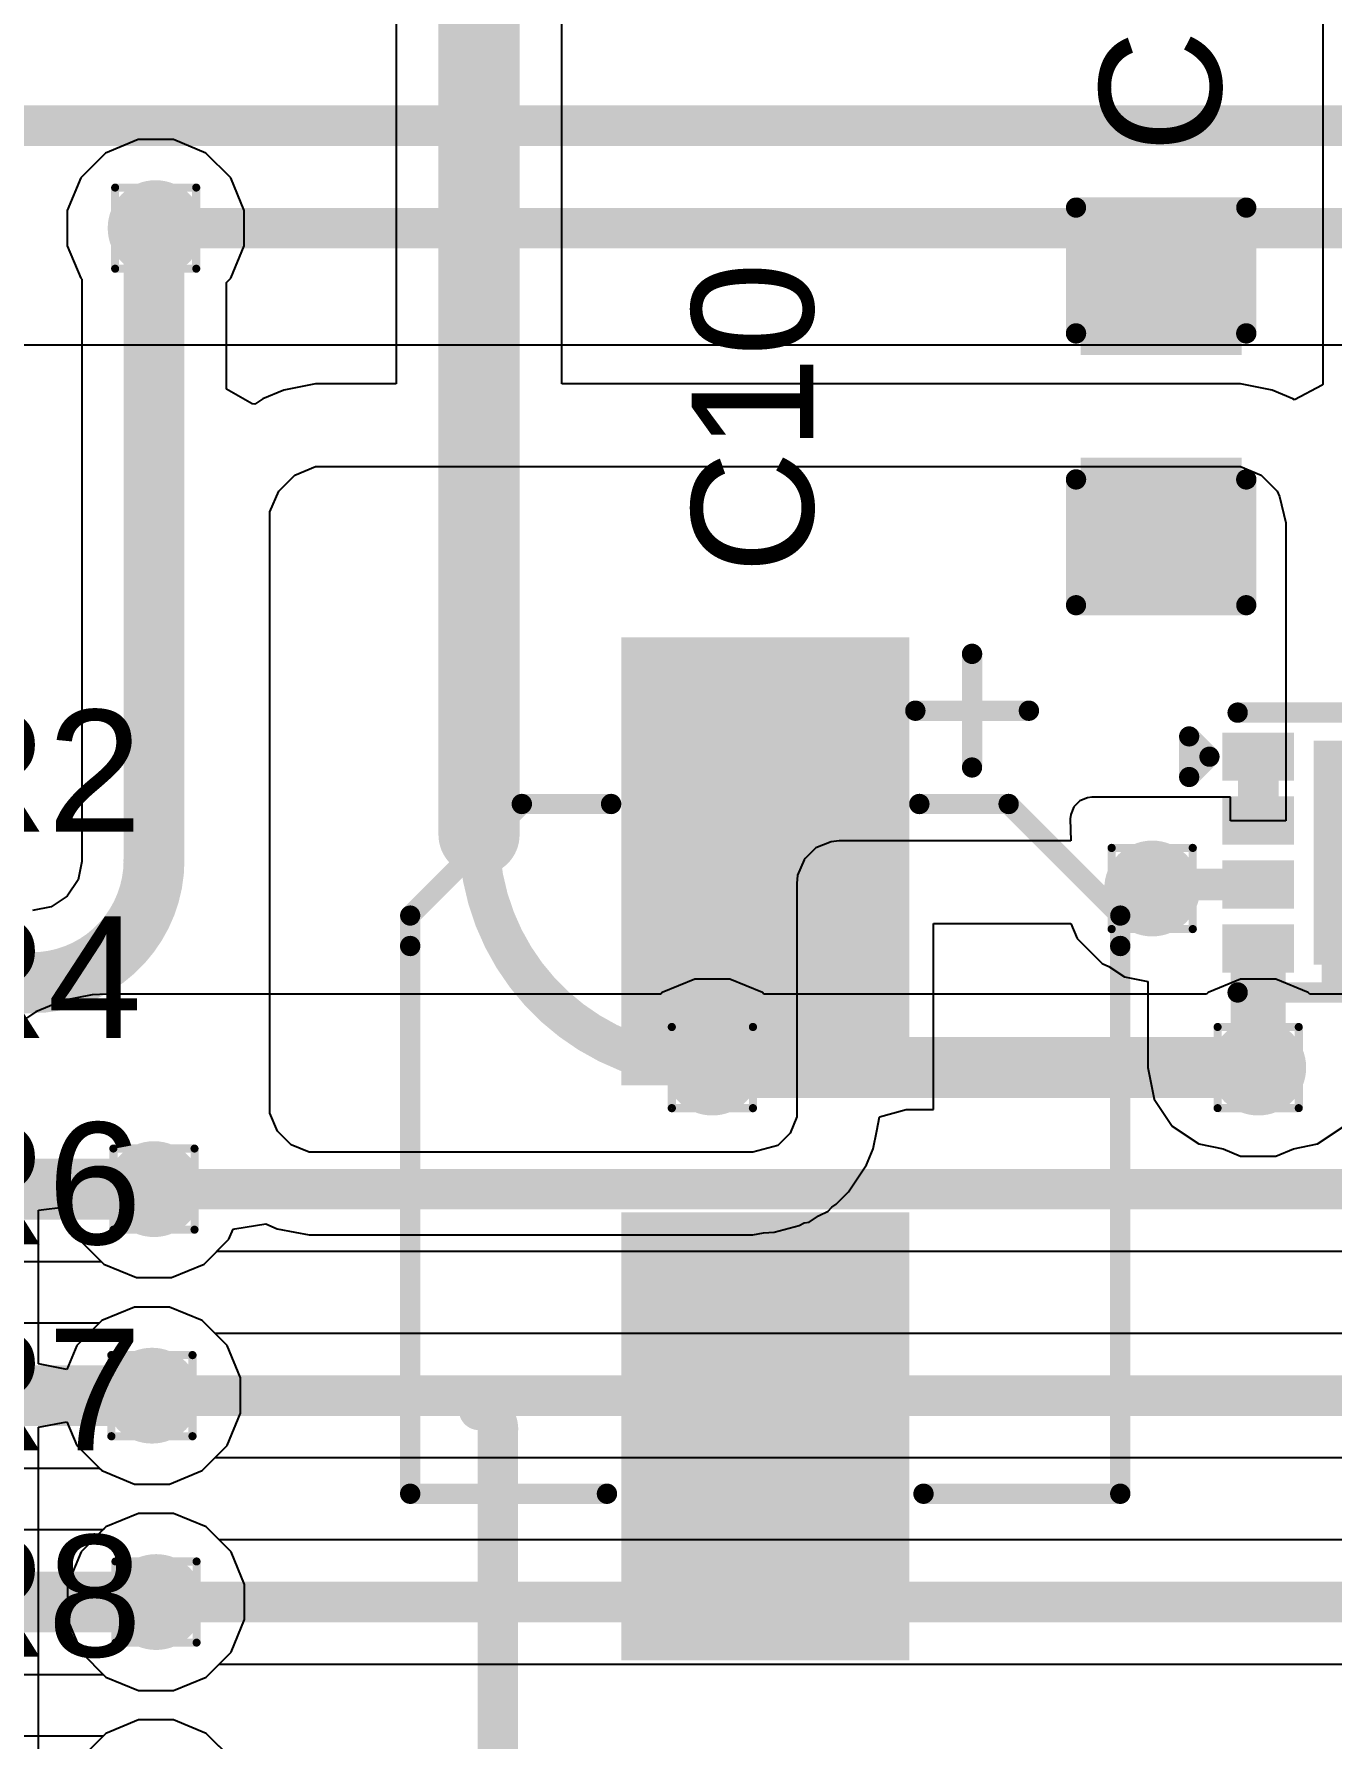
# Model space of a CAD drawing. Header units: inches. Extents: x -40 to 219, y 2 to 133.
# Drawn here: x 9.13 to 17.25, y 55.44 to 66.11 of the extents above; entities that cross this region are included whole.
import ezdxf

# ---------------------------------------------------------------- set-up
doc = ezdxf.new("R2010")
doc.units = ezdxf.units.IN
for name, color, linetype in [('Bottom Layer', 5, 'Continuous'), ('Drill Drawing', 1, 'Continuous'), ('Top Layer', 1, 'Continuous'), ('Top Overlay', 2, 'Continuous'), ('Top Paste', 8, 'Continuous'), ('Top Solder', 216, 'Continuous'), ('Via Holes', 16, 'Continuous')]:
    doc.layers.add(name, color=color, linetype=linetype)
doc.styles.add('Arial', font='', dxfattribs={"height": 0.2})
doc.styles.get('Arial').set_extended_font_data('Arial')

# ---------------------------------------------------------------- blocks, each defined once
blk = doc.blocks.new('DFN_8_1_2_1_6__25')
at = {"layer": 'Top Layer'}
for points in [[(-0.375, 0.7), (-0.375, 0.5), (-0.72, 0.5), (-0.72, 0.7)], [(0.15, 0.65), (0.15, -0.65), (-0.15, -0.65), (-0.15, 0.65)], [(0.72, 0.7), (0.72, 0.5), (0.375, 0.5), (0.375, 0.7)], [(-0.375, 0.3), (-0.375, 0.1), (-0.72, 0.1), (-0.72, 0.3)], [(0.72, 0.3), (0.72, 0.1), (0.375, 0.1), (0.375, 0.3)], [(-0.375, -0.1), (-0.375, -0.3), (-0.72, -0.3), (-0.72, -0.1)], [(0.72, -0.1), (0.72, -0.3), (0.375, -0.3), (0.375, -0.1)], [(-0.375, -0.5), (-0.375, -0.7), (-0.72, -0.7), (-0.72, -0.5)], [(0.72, -0.5), (0.72, -0.7), (0.375, -0.7), (0.375, -0.5)]]:
    blk.add_hatch(color=1, dxfattribs=at).paths.add_polyline_path(points)
at = {"layer": 'Top Paste'}
for points in [[(-0.375, 0.7), (-0.375, 0.5), (-0.72, 0.5), (-0.72, 0.7)], [(0.15, 0.65), (0.15, -0.65), (-0.15, -0.65), (-0.15, 0.65)], [(0.72, 0.7), (0.72, 0.5), (0.375, 0.5), (0.375, 0.7)], [(-0.375, 0.3), (-0.375, 0.1), (-0.72, 0.1), (-0.72, 0.3)], [(0.72, 0.3), (0.72, 0.1), (0.375, 0.1), (0.375, 0.3)], [(-0.375, -0.1), (-0.375, -0.3), (-0.72, -0.3), (-0.72, -0.1)], [(0.72, -0.1), (0.72, -0.3), (0.375, -0.3), (0.375, -0.1)], [(-0.375, -0.5), (-0.375, -0.7), (-0.72, -0.7), (-0.72, -0.5)], [(0.72, -0.5), (0.72, -0.7), (0.375, -0.7), (0.375, -0.5)]]:
    blk.add_hatch(color=8, dxfattribs=at).paths.add_polyline_path(points)
at = {"layer": 'Top Solder'}
for points in [[(-0.324, 0.751), (-0.324, 0.449), (-0.771, 0.449), (-0.771, 0.751)], [(0.771, 0.751), (0.771, 0.449), (0.324, 0.449), (0.324, 0.751)], [(0.201, 0.701), (0.201, -0.701), (-0.201, -0.701), (-0.201, 0.701)], [(-0.324, 0.351), (-0.324, 0.049), (-0.771, 0.049), (-0.771, 0.351)], [(0.771, 0.351), (0.771, 0.049), (0.324, 0.049), (0.324, 0.351)], [(-0.324, -0.049), (-0.324, -0.351), (-0.771, -0.351), (-0.771, -0.049)], [(0.771, -0.049), (0.771, -0.351), (0.324, -0.351), (0.324, -0.049)], [(-0.324, -0.449), (-0.324, -0.751), (-0.771, -0.751), (-0.771, -0.449)], [(0.771, -0.449), (0.771, -0.751), (0.324, -0.751), (0.324, -0.449)]]:
    blk.add_hatch(color=216, dxfattribs=at).paths.add_polyline_path(points)
at = {"layer": 'Top Overlay'}
for points in [[(-0.676, 0.876, 0.127, 0.127, 0), (0.676, 0.876, 0.127, 0.127, 0)], [(-0.979, 0.473, 0.127, 0.127, 0), (-0.979, 0.727, 0.127, 0.127, 0)], [(-0.979, 0.727, 0.127, 0.127, 0), (-0.852, 0.6, 0.127, 0.127, 0)], [(-0.979, 0.473, 0.127, 0.127, 0), (-0.852, 0.6, 0.127, 0.127, 0)], [(-0.676, -0.876, 0.127, 0.127, 0), (0.676, -0.876, 0.127, 0.127, 0)]]:
    blk.add_lwpolyline(points, format="xyseb", dxfattribs=at)
for points in [[(-0.708, 0.876, 0.0635, 0.0635, 1), (-0.644, 0.876, 0.0635, 0.0635, 1)], [(0.644, 0.876, 0.0635, 0.0635, 1), (0.708, 0.876, 0.0635, 0.0635, 1)], [(-1.011, 0.727, 0.0635, 0.0635, 1), (-0.948, 0.727, 0.0635, 0.0635, 1)], [(-1.011, 0.727, 0.0635, 0.0635, 1), (-0.948, 0.727, 0.0635, 0.0635, 1)], [(-0.884, 0.6, 0.0635, 0.0635, 1), (-0.821, 0.6, 0.0635, 0.0635, 1)], [(-0.884, 0.6, 0.0635, 0.0635, 1), (-0.821, 0.6, 0.0635, 0.0635, 1)], [(-1.011, 0.473, 0.0635, 0.0635, 1), (-0.948, 0.473, 0.0635, 0.0635, 1)], [(-1.011, 0.473, 0.0635, 0.0635, 1), (-0.948, 0.473, 0.0635, 0.0635, 1)], [(-0.708, -0.876, 0.0635, 0.0635, 1), (-0.644, -0.876, 0.0635, 0.0635, 1)], [(0.644, -0.876, 0.0635, 0.0635, 1), (0.708, -0.876, 0.0635, 0.0635, 1)]]:
    blk.add_lwpolyline(points, format="xyseb", close=True, dxfattribs=at)
blk = doc.blocks.new('RVT1E100M0405__202')
at = {"layer": 'Top Layer'}
for points in [[(-3.1, 0.8), (-0.5, 0.8), (-0.5, -0.8), (-3.1, -0.8)], [(0.5, 0.8), (3.1, 0.8), (3.1, -0.8), (0.5, -0.8)]]:
    blk.add_hatch(color=1, dxfattribs=at).paths.add_polyline_path(points)
at = {"layer": 'Top Paste'}
for points in [[(-3.1, 0.8), (-0.5, 0.8), (-0.5, -0.8), (-3.1, -0.8)], [(0.5, 0.8), (3.1, 0.8), (3.1, -0.8), (0.5, -0.8)]]:
    blk.add_hatch(color=8, dxfattribs=at).paths.add_polyline_path(points)
at = {"layer": 'Top Solder'}
for points in [[(-3.202, 0.902), (-0.398, 0.902), (-0.398, -0.902), (-3.202, -0.902)], [(0.398, 0.902), (3.202, 0.902), (3.202, -0.902), (0.398, -0.902)]]:
    blk.add_hatch(color=216, dxfattribs=at).paths.add_polyline_path(points)
at = {"layer": 'Top Overlay'}
for points in [[(-2.159, 1.524, 0.127, 0.127, 0), (-1.46, 2.223, 0.127, 0.127, 0)], [(-1.27, 2.223, 0.127, 0.127, 0), (-1.46, 2.223, 0.127, 0.127, 0)], [(2.159, 2.223, 0.127, 0.127, 0), (-1.27, 2.223, 0.127, 0.127, 0)], [(2.159, 0.991, 0.127, 0.127, 0), (2.159, 2.223, 0.127, 0.127, 0)], [(-2.743, 0.94, 0.127, 0.127, 0), (-2.743, 1.651, 0.127, 0.127, 0)], [(-2.159, 0.965, 0.127, 0.127, 0), (-2.159, 1.524, 0.127, 0.127, 0)], [(-2.388, 1.295, 0.127, 0.127, 0), (-3.099, 1.295, 0.127, 0.127, 0)], [(-2.159, -1.524, 0.127, 0.127, 0), (-2.159, -0.965, 0.127, 0.127, 0)], [(2.159, -2.223, 0.127, 0.127, 0), (2.159, -0.991, 0.127, 0.127, 0)], [(-1.46, -2.223, 0.127, 0.127, 0), (-2.159, -1.524, 0.127, 0.127, 0)], [(-1.27, -2.223, 0.127, 0.127, 0), (-1.46, -2.223, 0.127, 0.127, 0)], [(2.159, -2.223, 0.127, 0.127, 0), (-1.27, -2.223, 0.127, 0.127, 0)]]:
    blk.add_lwpolyline(points, format="xyseb", dxfattribs=at)
for points in [[(-1.492, 2.223, 0.0635, 0.0635, 1), (-1.429, 2.223, 0.0635, 0.0635, 1)], [(-1.492, 2.223, 0.0635, 0.0635, 1), (-1.429, 2.223, 0.0635, 0.0635, 1)], [(-1.302, 2.223, 0.0635, 0.0635, 1), (-1.238, 2.223, 0.0635, 0.0635, 1)], [(-1.302, 2.223, 0.0635, 0.0635, 1), (-1.238, 2.223, 0.0635, 0.0635, 1)], [(2.127, 2.223, 0.0635, 0.0635, 1), (2.191, 2.223, 0.0635, 0.0635, 1)], [(2.127, 2.223, 0.0635, 0.0635, 1), (2.191, 2.223, 0.0635, 0.0635, 1)], [(-2.775, 1.651, 0.0635, 0.0635, 1), (-2.711, 1.651, 0.0635, 0.0635, 1)], [(-2.191, 1.524, 0.0635, 0.0635, 1), (-2.127, 1.524, 0.0635, 0.0635, 1)], [(-2.191, 1.524, 0.0635, 0.0635, 1), (-2.127, 1.524, 0.0635, 0.0635, 1)], [(-3.131, 1.295, 0.0635, 0.0635, 1), (-3.067, 1.295, 0.0635, 0.0635, 1)], [(-2.419, 1.295, 0.0635, 0.0635, 1), (-2.356, 1.295, 0.0635, 0.0635, 1)], [(-2.775, 0.94, 0.0635, 0.0635, 1), (-2.711, 0.94, 0.0635, 0.0635, 1)], [(-2.191, 0.965, 0.0635, 0.0635, 1), (-2.127, 0.965, 0.0635, 0.0635, 1)], [(2.127, 0.991, 0.0635, 0.0635, 1), (2.191, 0.991, 0.0635, 0.0635, 1)], [(-2.191, -0.965, 0.0635, 0.0635, 1), (-2.127, -0.965, 0.0635, 0.0635, 1)], [(2.127, -0.991, 0.0635, 0.0635, 1), (2.191, -0.991, 0.0635, 0.0635, 1)], [(-2.191, -1.524, 0.0635, 0.0635, 1), (-2.127, -1.524, 0.0635, 0.0635, 1)], [(-2.191, -1.524, 0.0635, 0.0635, 1), (-2.127, -1.524, 0.0635, 0.0635, 1)], [(-1.492, -2.223, 0.0635, 0.0635, 1), (-1.429, -2.223, 0.0635, 0.0635, 1)], [(-1.492, -2.223, 0.0635, 0.0635, 1), (-1.429, -2.223, 0.0635, 0.0635, 1)], [(-1.302, -2.223, 0.0635, 0.0635, 1), (-1.238, -2.223, 0.0635, 0.0635, 1)], [(-1.302, -2.223, 0.0635, 0.0635, 1), (-1.238, -2.223, 0.0635, 0.0635, 1)], [(2.127, -2.223, 0.0635, 0.0635, 1), (2.191, -2.223, 0.0635, 0.0635, 1)], [(2.127, -2.223, 0.0635, 0.0635, 1), (2.191, -2.223, 0.0635, 0.0635, 1)]]:
    blk.add_lwpolyline(points, format="xyseb", close=True, dxfattribs=at)
blk = doc.blocks.new('C___0603_203')
at = {"layer": 'Top Layer'}
for points in [[(-0.381, 0.445), (-0.381, -0.445), (-1.143, -0.445), (-1.143, 0.445)], [(1.143, 0.445), (1.143, -0.445), (0.381, -0.445), (0.381, 0.445)]]:
    blk.add_hatch(color=1, dxfattribs=at).paths.add_polyline_path(points)
at = {"layer": 'Top Paste'}
for points in [[(-0.381, 0.445), (-0.381, -0.445), (-1.143, -0.445), (-1.143, 0.445)], [(1.143, 0.445), (1.143, -0.445), (0.381, -0.445), (0.381, 0.445)]]:
    blk.add_hatch(color=8, dxfattribs=at).paths.add_polyline_path(points)
at = {"layer": 'Top Solder'}
for points in [[(-0.321, 0.504), (-0.321, -0.504), (-1.203, -0.504), (-1.203, 0.504)], [(1.203, 0.504), (1.203, -0.504), (0.321, -0.504), (0.321, 0.504)]]:
    blk.add_hatch(color=216, dxfattribs=at).paths.add_polyline_path(points)
at = {"layer": 'Top Overlay'}
for points in [[(-1.245, -0.533, 0.127, 0.127, 0), (-1.245, 0.533, 0.127, 0.127, 0)], [(-0.457, 0.533, 0.127, 0.127, 0), (-1.245, 0.533, 0.127, 0.127, 0)], [(1.245, 0.533, 0.127, 0.127, 0), (0.457, 0.533, 0.127, 0.127, 0)], [(1.245, -0.533, 0.127, 0.127, 0), (1.245, 0.533, 0.127, 0.127, 0)], [(-0.457, -0.533, 0.127, 0.127, 0), (-1.245, -0.533, 0.127, 0.127, 0)], [(1.245, -0.533, 0.127, 0.127, 0), (0.457, -0.533, 0.127, 0.127, 0)]]:
    blk.add_lwpolyline(points, format="xyseb", dxfattribs=at)
for points in [[(-1.276, 0.533, 0.0635, 0.0635, 1), (-1.213, 0.533, 0.0635, 0.0635, 1)], [(-1.276, 0.533, 0.0635, 0.0635, 1), (-1.213, 0.533, 0.0635, 0.0635, 1)], [(-0.489, 0.533, 0.0635, 0.0635, 1), (-0.425, 0.533, 0.0635, 0.0635, 1)], [(0.425, 0.533, 0.0635, 0.0635, 1), (0.489, 0.533, 0.0635, 0.0635, 1)], [(1.213, 0.533, 0.0635, 0.0635, 1), (1.276, 0.533, 0.0635, 0.0635, 1)], [(1.213, 0.533, 0.0635, 0.0635, 1), (1.276, 0.533, 0.0635, 0.0635, 1)], [(-1.276, -0.533, 0.0635, 0.0635, 1), (-1.213, -0.533, 0.0635, 0.0635, 1)], [(-1.276, -0.533, 0.0635, 0.0635, 1), (-1.213, -0.533, 0.0635, 0.0635, 1)], [(-0.489, -0.533, 0.0635, 0.0635, 1), (-0.425, -0.533, 0.0635, 0.0635, 1)], [(0.425, -0.533, 0.0635, 0.0635, 1), (0.489, -0.533, 0.0635, 0.0635, 1)], [(1.213, -0.533, 0.0635, 0.0635, 1), (1.276, -0.533, 0.0635, 0.0635, 1)], [(1.213, -0.533, 0.0635, 0.0635, 1), (1.276, -0.533, 0.0635, 0.0635, 1)]]:
    blk.add_lwpolyline(points, format="xyseb", close=True, dxfattribs=at)

msp = doc.modelspace()

# ---------------------------------------------------------------- hatches: boundary and pattern name
at = {"layer": 'Bottom Layer'}
h = msp.add_hatch(color=5, dxfattribs=at)
edge = h.paths.add_edge_path()
edge.add_arc((9.887, 64.898), 0.3, 0, 360)
h = msp.add_hatch(color=5, dxfattribs=at)
edge = h.paths.add_edge_path()
edge.add_arc((16.127, 60.764), 0.3, 0, 360)
h = msp.add_hatch(color=5, dxfattribs=at)
edge = h.paths.add_edge_path()
edge.add_arc((13.373, 59.643), 0.3, 0, 360)
h = msp.add_hatch(color=5, dxfattribs=at)
edge = h.paths.add_edge_path()
edge.add_arc((16.791, 59.643), 0.3, 0, 360)
h = msp.add_hatch(color=5, dxfattribs=at)
edge = h.paths.add_edge_path()
edge.add_arc((9.877, 58.882), 0.3, 0, 360)
h = msp.add_hatch(color=5, dxfattribs=at)
edge = h.paths.add_edge_path()
edge.add_arc((9.864, 57.589), 0.3, 0, 360)
h = msp.add_hatch(color=5, dxfattribs=at)
edge = h.paths.add_edge_path()
edge.add_arc((9.89, 56.297), 0.3, 0, 360)
at = {"layer": 'Top Layer'}
h = msp.add_hatch(color=1, dxfattribs=at)
edge = h.paths.add_edge_path()
edge.add_arc((9.887, 64.898), 0.3, 0, 360)
h = msp.add_hatch(color=1, dxfattribs=at)
edge = h.paths.add_edge_path()
edge.add_arc((16.127, 60.764), 0.3, 0, 360)
for points in [[(16.152, 60.689), (16.963, 60.689), (16.963, 60.889), (16.152, 60.889)], [(16.618, 59.643), (16.963, 59.643), (16.963, 60.489), (16.618, 60.489)], [(17.188, 60.07), (18.058, 60.07), (18.058, 60.406), (17.188, 60.406)]]:
    msp.add_hatch(color=1, dxfattribs=at).paths.add_polyline_path(points)
h = msp.add_hatch(color=1, dxfattribs=at)
edge = h.paths.add_edge_path()
edge.add_arc((13.373, 59.643), 0.3, 0, 360)
h = msp.add_hatch(color=1, dxfattribs=at)
edge = h.paths.add_edge_path()
edge.add_arc((16.791, 59.643), 0.3, 0, 360)
h = msp.add_hatch(color=1, dxfattribs=at)
edge = h.paths.add_edge_path()
edge.add_arc((9.877, 58.882), 0.3, 0, 360)
h = msp.add_hatch(color=1, dxfattribs=at)
edge = h.paths.add_edge_path()
edge.add_arc((9.864, 57.589), 0.3, 0, 360)
h = msp.add_hatch(color=1, dxfattribs=at)
edge = h.paths.add_edge_path()
edge.add_arc((9.89, 56.297), 0.3, 0, 360)
at = {"layer": 'Via Holes'}
h = msp.add_hatch(color=7, dxfattribs=at)
edge = h.paths.add_edge_path()
edge.add_arc((9.887, 64.898), 0.15, 0, 360)
h = msp.add_hatch(color=7, dxfattribs=at)
edge = h.paths.add_edge_path()
edge.add_arc((16.127, 60.764), 0.15, 0, 360)
h = msp.add_hatch(color=7, dxfattribs=at)
edge = h.paths.add_edge_path()
edge.add_arc((13.373, 59.643), 0.15, 0, 360)
h = msp.add_hatch(color=7, dxfattribs=at)
edge = h.paths.add_edge_path()
edge.add_arc((16.791, 59.643), 0.15, 0, 360)
h = msp.add_hatch(color=7, dxfattribs=at)
edge = h.paths.add_edge_path()
edge.add_arc((9.877, 58.882), 0.15, 0, 360)
h = msp.add_hatch(color=7, dxfattribs=at)
edge = h.paths.add_edge_path()
edge.add_arc((9.864, 57.589), 0.15, 0, 360)
h = msp.add_hatch(color=7, dxfattribs=at)
edge = h.paths.add_edge_path()
edge.add_arc((9.89, 56.297), 0.15, 0, 360)

# ---------------------------------------------------------------- linework, layer by layer
at = {"layer": 'Bottom Layer'}
for p, q in [((7.246, 64.167), (14.649, 64.167)), ((14.649, 64.167), (22.999, 64.167)), ((13.263, 60.197), (13.059, 60.113)), ((13.483, 60.197), (13.263, 60.197)), ((13.687, 60.113), (13.483, 60.197)), ((16.68, 60.197), (16.477, 60.113)), ((16.901, 60.197), (16.68, 60.197)), ((17.104, 60.113), (16.901, 60.197)), ((9.49, 60.099), (9.308, 60.063)), ((9.583, 60.103), (9.49, 60.099)), ((13.05, 60.103), (9.583, 60.103)), ((13.059, 60.113), (13.05, 60.103)), ((13.696, 60.103), (13.687, 60.113)), ((16.467, 60.103), (13.696, 60.103)), ((16.477, 60.113), (16.467, 60.103)), ((17.114, 60.103), (17.104, 60.113)), ((17.412, 60.103), (17.114, 60.103)), ((9.136, 59.992), (8.982, 59.888)), ((9.308, 60.063), (9.136, 59.992)), ((9.154, 58.75), (9.323, 58.772)), ((9.154, 57.788), (9.154, 58.75)), ((9.323, 58.772), (9.407, 58.568)), ((9.407, 58.568), (9.563, 58.412)), ((10.191, 58.412), (10.272, 58.493)), ((10.272, 58.493), (51.147, 58.493)), ((9.563, 58.412), (9.767, 58.328)), ((9.987, 58.328), (10.191, 58.412)), ((9.767, 58.328), (9.987, 58.328)), ((9.55, 58.059), (9.394, 57.903)), ((9.754, 58.143), (9.55, 58.059)), ((9.974, 58.143), (9.754, 58.143)), ((10.178, 58.059), (9.974, 58.143)), ((10.259, 57.978), (10.178, 58.059)), ((50.965, 57.978), (10.259, 57.978)), ((9.394, 57.903), (9.332, 57.752)), ((9.332, 57.752), (9.154, 57.788)), ((9.154, 57.391), (9.332, 57.426)), ((9.332, 57.426), (9.394, 57.276)), ((9.154, 53.885), (9.154, 57.391)), ((9.394, 57.276), (9.55, 57.12)), ((9.55, 57.12), (9.754, 57.035)), ((9.974, 57.035), (10.178, 57.12)), ((10.178, 57.12), (10.259, 57.201)), ((10.259, 57.201), (50.965, 57.201)), ((9.754, 57.035), (9.974, 57.035)), ((9.779, 56.851), (9.576, 56.767)), ((10, 56.851), (9.779, 56.851)), ((10.203, 56.767), (10, 56.851)), ((9.576, 56.767), (9.42, 56.611)), ((10.285, 56.686), (10.203, 56.767)), ((41.054, 56.686), (10.285, 56.686)), ((9.42, 56.611), (9.336, 56.407)), ((9.336, 56.407), (9.336, 56.187)), ((9.336, 56.187), (9.42, 55.983)), ((9.42, 55.983), (9.576, 55.827)), ((9.576, 55.827), (9.779, 55.743)), ((10, 55.743), (10.203, 55.827)), ((10.203, 55.827), (10.285, 55.909)), ((10.285, 55.909), (41.054, 55.909)), ((9.779, 55.743), (10, 55.743)), ((9.779, 55.559), (9.576, 55.474)), ((10, 55.559), (9.779, 55.559)), ((10.203, 55.474), (10, 55.559)), ((9.576, 55.474), (9.42, 55.319)), ((10.285, 55.393), (10.203, 55.474))]:
    msp.add_line(p, q, dxfattribs=at)
for points in [[(7.426, 65.539, 0.254, 0.254, 0), (21.251, 65.539, 0.254, 0.254, 0)], [(9.887, 64.898, 0.254, 0.254, 0), (22.253, 64.898, 0.254, 0.254, 0)], [(13.373, 59.643, 0.381, 0.381, 0), (16.791, 59.643, 0.381, 0.381, 0)], [(9.877, 58.882, 0.254, 0.254, 0), (51.147, 58.882, 0.254, 0.254, 0)], [(9.877, 57.589, 0.254, 0.254, 0), (50.965, 57.589, 0.254, 0.254, 0)], [(9.877, 56.297, 0.254, 0.254, 0), (9.89, 56.297, 0.254, 0.254, 0)], [(9.89, 56.297, 0.254, 0.254, 0), (41.054, 56.297, 0.254, 0.254, 0)]]:
    msp.add_lwpolyline(points, format="xyseb", dxfattribs=at)
for points in [[(9.824, 64.898, 0.127, 0.127, 1), (9.951, 64.898, 0.127, 0.127, 1)], [(13.278, 59.643, 0.191, 0.191, 1), (13.468, 59.643, 0.191, 0.191, 1)], [(16.695, 59.643, 0.191, 0.191, 1), (16.886, 59.643, 0.191, 0.191, 1)], [(9.813, 58.882, 0.127, 0.127, 1), (9.94, 58.882, 0.127, 0.127, 1)], [(9.813, 57.589, 0.127, 0.127, 1), (9.94, 57.589, 0.127, 0.127, 1)], [(9.813, 56.297, 0.127, 0.127, 1), (9.94, 56.297, 0.127, 0.127, 1)], [(9.826, 56.297, 0.127, 0.127, 1), (9.953, 56.297, 0.127, 0.127, 1)], [(9.826, 56.297, 0.127, 0.127, 1), (9.953, 56.297, 0.127, 0.127, 1)]]:
    msp.add_lwpolyline(points, format="xyseb", close=True, dxfattribs=at)
at = {"layer": 'Drill Drawing'}
for points in [[(9.633, 65.152, 0.0508, 0.0508, 0), (10.141, 65.152, 0.0508, 0.0508, 0)], [(9.633, 64.644, 0.0508, 0.0508, 0), (9.633, 65.152, 0.0508, 0.0508, 0)], [(10.141, 64.644, 0.0508, 0.0508, 0), (10.141, 65.152, 0.0508, 0.0508, 0)], [(9.633, 64.644, 0.0508, 0.0508, 0), (10.141, 64.644, 0.0508, 0.0508, 0)], [(15.873, 61.018, 0.0508, 0.0508, 0), (16.381, 61.018, 0.0508, 0.0508, 0)], [(15.873, 60.51, 0.0508, 0.0508, 0), (15.873, 61.018, 0.0508, 0.0508, 0)], [(16.381, 60.51, 0.0508, 0.0508, 0), (16.381, 61.018, 0.0508, 0.0508, 0)], [(15.873, 60.51, 0.0508, 0.0508, 0), (16.381, 60.51, 0.0508, 0.0508, 0)], [(13.119, 59.897, 0.0508, 0.0508, 0), (13.627, 59.897, 0.0508, 0.0508, 0)], [(13.119, 59.389, 0.0508, 0.0508, 0), (13.119, 59.897, 0.0508, 0.0508, 0)], [(13.627, 59.389, 0.0508, 0.0508, 0), (13.627, 59.897, 0.0508, 0.0508, 0)], [(16.537, 59.897, 0.0508, 0.0508, 0), (17.045, 59.897, 0.0508, 0.0508, 0)], [(16.537, 59.389, 0.0508, 0.0508, 0), (16.537, 59.897, 0.0508, 0.0508, 0)], [(17.045, 59.389, 0.0508, 0.0508, 0), (17.045, 59.897, 0.0508, 0.0508, 0)], [(13.119, 59.389, 0.0508, 0.0508, 0), (13.627, 59.389, 0.0508, 0.0508, 0)], [(16.537, 59.389, 0.0508, 0.0508, 0), (17.045, 59.389, 0.0508, 0.0508, 0)], [(9.623, 59.136, 0.0508, 0.0508, 0), (10.131, 59.136, 0.0508, 0.0508, 0)], [(9.623, 58.628, 0.0508, 0.0508, 0), (9.623, 59.136, 0.0508, 0.0508, 0)], [(10.131, 58.628, 0.0508, 0.0508, 0), (10.131, 59.136, 0.0508, 0.0508, 0)], [(9.623, 58.628, 0.0508, 0.0508, 0), (10.131, 58.628, 0.0508, 0.0508, 0)], [(9.61, 57.843, 0.0508, 0.0508, 0), (10.118, 57.843, 0.0508, 0.0508, 0)], [(9.61, 57.335, 0.0508, 0.0508, 0), (9.61, 57.843, 0.0508, 0.0508, 0)], [(10.118, 57.335, 0.0508, 0.0508, 0), (10.118, 57.843, 0.0508, 0.0508, 0)], [(9.61, 57.335, 0.0508, 0.0508, 0), (10.118, 57.335, 0.0508, 0.0508, 0)], [(9.636, 56.551, 0.0508, 0.0508, 0), (10.144, 56.551, 0.0508, 0.0508, 0)], [(9.636, 56.043, 0.0508, 0.0508, 0), (9.636, 56.551, 0.0508, 0.0508, 0)], [(10.144, 56.043, 0.0508, 0.0508, 0), (10.144, 56.551, 0.0508, 0.0508, 0)], [(9.636, 56.043, 0.0508, 0.0508, 0), (10.144, 56.043, 0.0508, 0.0508, 0)]]:
    msp.add_lwpolyline(points, format="xyseb", dxfattribs=at)
for points in [[(9.621, 65.152, 0.0254, 0.0254, 1), (9.646, 65.152, 0.0254, 0.0254, 1)], [(9.621, 65.152, 0.0254, 0.0254, 1), (9.646, 65.152, 0.0254, 0.0254, 1)], [(10.129, 65.152, 0.0254, 0.0254, 1), (10.154, 65.152, 0.0254, 0.0254, 1)], [(10.129, 65.152, 0.0254, 0.0254, 1), (10.154, 65.152, 0.0254, 0.0254, 1)], [(9.621, 64.644, 0.0254, 0.0254, 1), (9.646, 64.644, 0.0254, 0.0254, 1)], [(9.621, 64.644, 0.0254, 0.0254, 1), (9.646, 64.644, 0.0254, 0.0254, 1)], [(10.129, 64.644, 0.0254, 0.0254, 1), (10.154, 64.644, 0.0254, 0.0254, 1)], [(10.129, 64.644, 0.0254, 0.0254, 1), (10.154, 64.644, 0.0254, 0.0254, 1)], [(15.86, 61.018, 0.0254, 0.0254, 1), (15.886, 61.018, 0.0254, 0.0254, 1)], [(15.86, 61.018, 0.0254, 0.0254, 1), (15.886, 61.018, 0.0254, 0.0254, 1)], [(16.368, 61.018, 0.0254, 0.0254, 1), (16.394, 61.018, 0.0254, 0.0254, 1)], [(16.368, 61.018, 0.0254, 0.0254, 1), (16.394, 61.018, 0.0254, 0.0254, 1)], [(15.86, 60.51, 0.0254, 0.0254, 1), (15.886, 60.51, 0.0254, 0.0254, 1)], [(15.86, 60.51, 0.0254, 0.0254, 1), (15.886, 60.51, 0.0254, 0.0254, 1)], [(16.368, 60.51, 0.0254, 0.0254, 1), (16.394, 60.51, 0.0254, 0.0254, 1)], [(16.368, 60.51, 0.0254, 0.0254, 1), (16.394, 60.51, 0.0254, 0.0254, 1)], [(13.106, 59.897, 0.0254, 0.0254, 1), (13.132, 59.897, 0.0254, 0.0254, 1)], [(13.106, 59.897, 0.0254, 0.0254, 1), (13.132, 59.897, 0.0254, 0.0254, 1)], [(13.614, 59.897, 0.0254, 0.0254, 1), (13.64, 59.897, 0.0254, 0.0254, 1)], [(13.614, 59.897, 0.0254, 0.0254, 1), (13.64, 59.897, 0.0254, 0.0254, 1)], [(16.524, 59.897, 0.0254, 0.0254, 1), (16.549, 59.897, 0.0254, 0.0254, 1)], [(16.524, 59.897, 0.0254, 0.0254, 1), (16.549, 59.897, 0.0254, 0.0254, 1)], [(17.032, 59.897, 0.0254, 0.0254, 1), (17.057, 59.897, 0.0254, 0.0254, 1)], [(17.032, 59.897, 0.0254, 0.0254, 1), (17.057, 59.897, 0.0254, 0.0254, 1)], [(13.106, 59.389, 0.0254, 0.0254, 1), (13.132, 59.389, 0.0254, 0.0254, 1)], [(13.106, 59.389, 0.0254, 0.0254, 1), (13.132, 59.389, 0.0254, 0.0254, 1)], [(13.614, 59.389, 0.0254, 0.0254, 1), (13.64, 59.389, 0.0254, 0.0254, 1)], [(13.614, 59.389, 0.0254, 0.0254, 1), (13.64, 59.389, 0.0254, 0.0254, 1)], [(16.524, 59.389, 0.0254, 0.0254, 1), (16.549, 59.389, 0.0254, 0.0254, 1)], [(16.524, 59.389, 0.0254, 0.0254, 1), (16.549, 59.389, 0.0254, 0.0254, 1)], [(17.032, 59.389, 0.0254, 0.0254, 1), (17.057, 59.389, 0.0254, 0.0254, 1)], [(17.032, 59.389, 0.0254, 0.0254, 1), (17.057, 59.389, 0.0254, 0.0254, 1)], [(9.61, 59.136, 0.0254, 0.0254, 1), (9.635, 59.136, 0.0254, 0.0254, 1)], [(9.61, 59.136, 0.0254, 0.0254, 1), (9.635, 59.136, 0.0254, 0.0254, 1)], [(10.118, 59.136, 0.0254, 0.0254, 1), (10.143, 59.136, 0.0254, 0.0254, 1)], [(10.118, 59.136, 0.0254, 0.0254, 1), (10.143, 59.136, 0.0254, 0.0254, 1)], [(9.61, 58.628, 0.0254, 0.0254, 1), (9.635, 58.628, 0.0254, 0.0254, 1)], [(9.61, 58.628, 0.0254, 0.0254, 1), (9.635, 58.628, 0.0254, 0.0254, 1)], [(10.118, 58.628, 0.0254, 0.0254, 1), (10.143, 58.628, 0.0254, 0.0254, 1)], [(10.118, 58.628, 0.0254, 0.0254, 1), (10.143, 58.628, 0.0254, 0.0254, 1)], [(9.597, 57.843, 0.0254, 0.0254, 1), (9.623, 57.843, 0.0254, 0.0254, 1)], [(9.597, 57.843, 0.0254, 0.0254, 1), (9.623, 57.843, 0.0254, 0.0254, 1)], [(10.105, 57.843, 0.0254, 0.0254, 1), (10.131, 57.843, 0.0254, 0.0254, 1)], [(10.105, 57.843, 0.0254, 0.0254, 1), (10.131, 57.843, 0.0254, 0.0254, 1)], [(9.597, 57.335, 0.0254, 0.0254, 1), (9.623, 57.335, 0.0254, 0.0254, 1)], [(9.597, 57.335, 0.0254, 0.0254, 1), (9.623, 57.335, 0.0254, 0.0254, 1)], [(10.105, 57.335, 0.0254, 0.0254, 1), (10.131, 57.335, 0.0254, 0.0254, 1)], [(10.105, 57.335, 0.0254, 0.0254, 1), (10.131, 57.335, 0.0254, 0.0254, 1)], [(9.623, 56.551, 0.0254, 0.0254, 1), (9.648, 56.551, 0.0254, 0.0254, 1)], [(9.623, 56.551, 0.0254, 0.0254, 1), (9.648, 56.551, 0.0254, 0.0254, 1)], [(10.131, 56.551, 0.0254, 0.0254, 1), (10.156, 56.551, 0.0254, 0.0254, 1)], [(10.131, 56.551, 0.0254, 0.0254, 1), (10.156, 56.551, 0.0254, 0.0254, 1)], [(9.623, 56.043, 0.0254, 0.0254, 1), (9.648, 56.043, 0.0254, 0.0254, 1)], [(9.623, 56.043, 0.0254, 0.0254, 1), (9.648, 56.043, 0.0254, 0.0254, 1)], [(10.131, 56.043, 0.0254, 0.0254, 1), (10.156, 56.043, 0.0254, 0.0254, 1)], [(10.131, 56.043, 0.0254, 0.0254, 1), (10.156, 56.043, 0.0254, 0.0254, 1)]]:
    msp.add_lwpolyline(points, format="xyseb", close=True, dxfattribs=at)
at = {"layer": 'Top Layer'}
for p, q in [((11.394, 71.19), (11.394, 63.923)), ((12.43, 63.923), (12.43, 71.19)), ((17.195, 66.883), (17.195, 63.919)), ((9.777, 65.452), (9.574, 65.368)), ((9.998, 65.452), (9.777, 65.452)), ((10.201, 65.368), (9.998, 65.452)), ((9.574, 65.368), (9.418, 65.212)), ((10.357, 65.212), (10.201, 65.368)), ((9.418, 65.212), (9.333, 65.008)), ((10.441, 65.008), (10.357, 65.212)), ((9.333, 65.008), (9.333, 64.788)), ((10.441, 64.788), (10.441, 65.008)), ((9.333, 64.788), (9.418, 64.584)), ((10.357, 64.584), (10.441, 64.788)), ((9.418, 64.584), (9.424, 64.579)), ((9.424, 64.579), (9.424, 60.939)), ((10.33, 64.557), (10.357, 64.584)), ((10.33, 63.89), (10.33, 64.557)), ((10.492, 63.798), (10.33, 63.89)), ((10.559, 63.83), (10.508, 63.795)), ((10.69, 63.884), (10.559, 63.83)), ((10.888, 63.923), (10.69, 63.884)), ((10.69, 63.884), (10.69, 63.884)), ((10.69, 63.884), (10.69, 63.884)), ((10.959, 63.923), (10.888, 63.923)), ((11.394, 63.923), (10.959, 63.923)), ((16.61, 63.923), (12.43, 63.923)), ((16.68, 63.923), (16.61, 63.923)), ((16.879, 63.884), (16.68, 63.923)), ((17.008, 63.83), (16.879, 63.884)), ((16.879, 63.884), (16.879, 63.884)), ((16.879, 63.884), (16.879, 63.884)), ((17.017, 63.824), (17.008, 63.83)), ((17.008, 63.83), (17.008, 63.83)), ((17.008, 63.83), (17.008, 63.83)), ((17.192, 63.915), (17.017, 63.824)), ((17.195, 63.919), (17.192, 63.915)), ((10.508, 63.795), (10.492, 63.798)), ((10.758, 63.351), (10.888, 63.405)), ((10.888, 63.405), (10.959, 63.405)), ((10.959, 63.405), (16.61, 63.405)), ((16.61, 63.405), (16.68, 63.405)), ((16.68, 63.405), (16.81, 63.352)), ((10.658, 63.251), (10.758, 63.351)), ((16.81, 63.352), (16.909, 63.252)), ((10.603, 63.121), (10.658, 63.251)), ((16.909, 63.252), (16.924, 63.218)), ((16.924, 63.218), (16.963, 63.053)), ((10.603, 63.05), (10.603, 63.121)), ((10.603, 59.418), (10.603, 63.05)), ((16.963, 63.053), (16.963, 62.888)), ((16.963, 62.888), (16.963, 61.187)), ((15.637, 61.275), (15.617, 61.227)), ((15.674, 61.312), (15.637, 61.275)), ((15.722, 61.332), (15.674, 61.312)), ((15.748, 61.335), (15.722, 61.332)), ((16.618, 61.335), (15.748, 61.335)), ((16.618, 61.187), (16.618, 61.335)), ((15.617, 61.227), (15.614, 61.2)), ((15.614, 61.2), (15.614, 61.2)), ((15.614, 61.2), (15.617, 61.063)), ((16.963, 61.187), (16.618, 61.187)), ((14.116, 61.057), (14.02, 61.018)), ((14.168, 61.063), (14.116, 61.057)), ((15.617, 61.063), (14.168, 61.063)), ((13.947, 60.944), (13.907, 60.848)), ((13.954, 60.952), (13.947, 60.944)), ((14.02, 61.018), (13.954, 60.952)), ((9.425, 60.934), (9.402, 60.819)), ((9.424, 60.939), (9.425, 60.934)), ((13.907, 60.848), (13.902, 60.796)), ((9.402, 60.819), (9.334, 60.717)), ((13.902, 60.796), (13.902, 59.388)), ((9.232, 60.649), (9.117, 60.626)), ((9.334, 60.717), (9.232, 60.649)), ((14.758, 59.38), (14.758, 60.545)), ((14.758, 60.545), (15.617, 60.545)), ((15.617, 60.545), (15.618, 60.545)), ((15.618, 60.545), (15.657, 60.45)), ((15.657, 60.45), (15.813, 60.294)), ((15.813, 60.294), (15.855, 60.276)), ((15.855, 60.276), (15.954, 60.21)), ((15.954, 60.21), (16.1, 60.181)), ((16.1, 60.181), (16.1, 59.643)), ((16.1, 59.643), (16.139, 59.445)), ((10.603, 59.357), (10.603, 59.418)), ((10.65, 59.245), (10.603, 59.357)), ((13.902, 59.388), (13.902, 59.334)), ((14.42, 59.334), (14.586, 59.38)), ((14.586, 59.38), (14.758, 59.38)), ((16.139, 59.445), (16.252, 59.277)), ((10.736, 59.159), (10.65, 59.245)), ((13.86, 59.232), (13.782, 59.155)), ((13.902, 59.334), (13.86, 59.232)), ((14.38, 59.135), (14.402, 59.247)), ((14.402, 59.247), (14.42, 59.334)), ((16.252, 59.277), (16.42, 59.165)), ((17.161, 59.165), (17.329, 59.277)), ((10.848, 59.113), (10.736, 59.159)), ((13.782, 59.155), (13.626, 59.113)), ((14.338, 59.034), (14.38, 59.135)), ((14.38, 59.135), (14.38, 59.135)), ((14.38, 59.135), (14.38, 59.135)), ((16.42, 59.165), (16.571, 59.135)), ((16.571, 59.135), (16.68, 59.089)), ((16.901, 59.089), (17.011, 59.135)), ((17.011, 59.135), (17.161, 59.165)), ((10.908, 59.113), (10.848, 59.113)), ((13.626, 59.113), (10.908, 59.113)), ((14.226, 58.866), (14.338, 59.034)), ((16.68, 59.089), (16.901, 59.089)), ((14.148, 58.788), (14.226, 58.866)), ((13.98, 58.676), (14.037, 58.714)), ((14.037, 58.714), (14.098, 58.744)), ((14.098, 58.744), (14.12, 58.77)), ((14.12, 58.77), (14.148, 58.788)), ((10.346, 58.568), (10.372, 58.631)), ((10.372, 58.631), (10.383, 58.634)), ((10.383, 58.634), (10.578, 58.664)), ((10.578, 58.664), (10.649, 58.634)), ((10.649, 58.634), (10.649, 58.634)), ((10.649, 58.634), (10.649, 58.634)), ((10.649, 58.634), (10.758, 58.613)), ((10.758, 58.613), (10.848, 58.595)), ((10.848, 58.595), (10.848, 58.595)), ((10.848, 58.595), (10.848, 58.595)), ((10.848, 58.595), (10.908, 58.595)), ((10.908, 58.595), (13.626, 58.595)), ((13.626, 58.595), (13.693, 58.608)), ((13.693, 58.608), (13.76, 58.613)), ((13.76, 58.613), (13.917, 58.655)), ((13.917, 58.655), (13.947, 58.67)), ((13.947, 58.67), (13.98, 58.676)), ((10.191, 58.412), (10.346, 58.568)), ((8.065, 58.429), (9.546, 58.429)), ((9.546, 58.429), (9.563, 58.412)), ((9.563, 58.412), (9.767, 58.328)), ((9.987, 58.328), (10.191, 58.412)), ((9.767, 58.328), (9.987, 58.328)), ((9.55, 58.059), (9.534, 58.043)), ((9.754, 58.143), (9.55, 58.059)), ((9.974, 58.143), (9.754, 58.143)), ((10.178, 58.059), (9.974, 58.143)), ((10.334, 57.903), (10.178, 58.059)), ((9.534, 58.043), (8.155, 58.043)), ((10.418, 57.7), (10.334, 57.903)), ((10.418, 57.479), (10.418, 57.7)), ((10.334, 57.276), (10.418, 57.479)), ((10.178, 57.12), (10.334, 57.276)), ((8.168, 57.136), (9.534, 57.136)), ((9.534, 57.136), (9.55, 57.12)), ((9.55, 57.12), (9.754, 57.035)), ((9.974, 57.035), (10.178, 57.12)), ((9.754, 57.035), (9.974, 57.035)), ((9.779, 56.851), (9.576, 56.767)), ((10, 56.851), (9.779, 56.851)), ((10.203, 56.767), (10, 56.851)), ((9.559, 56.75), (8.204, 56.75)), ((9.576, 56.767), (9.559, 56.75)), ((10.359, 56.611), (10.203, 56.767)), ((10.444, 56.407), (10.359, 56.611)), ((10.444, 56.187), (10.444, 56.407)), ((10.359, 55.983), (10.444, 56.187)), ((10.203, 55.827), (10.359, 55.983)), ((8.078, 55.844), (9.559, 55.844)), ((9.559, 55.844), (9.576, 55.827)), ((9.576, 55.827), (9.779, 55.743)), ((10, 55.743), (10.203, 55.827)), ((9.779, 55.743), (10, 55.743)), ((9.779, 55.559), (9.576, 55.474)), ((10, 55.559), (9.779, 55.559)), ((10.203, 55.474), (10, 55.559)), ((9.559, 55.458), (8.078, 55.458)), ((9.576, 55.474), (9.559, 55.458)), ((10.359, 55.319), (10.203, 55.474))]:
    msp.add_line(p, q, dxfattribs=at)
for points in [[(11.912, 61.1, 0.508, 0.508, 0), (11.912, 71.19, 0.508, 0.508, 0)], [(9.877, 64.888, 0.381, 0.381, 0), (9.887, 64.898, 0.381, 0.381, 0)], [(9.877, 60.939, 0.381, 0.381, 0), (9.877, 64.888, 0.381, 0.381, 0)], [(16.791, 61.249, 0.254, 0.254, 0), (16.791, 61.55, 0.254, 0.254, 0)], [(13.369, 59.643, 0.254, 0.254, -0.414214), (11.912, 61.1, 0.254, 0.254, 0)], [(9.877, 60.939, 0.381, 0.381, -0.414214), (9.111, 60.174, 0.381, 0.381, 0)], [(7.443, 60.174, 0.381, 0.381, 0), (9.111, 60.174, 0.381, 0.381, 0)], [(13.369, 59.643, 0.254, 0.254, 0), (13.373, 59.643, 0.254, 0.254, 0)], [(7.43, 58.882, 0.381, 0.381, 0), (9.877, 58.882, 0.381, 0.381, 0)], [(7.418, 57.589, 0.381, 0.381, 0), (9.864, 57.589, 0.381, 0.381, 0)], [(9.864, 57.589, 0.381, 0.381, 0), (9.877, 57.589, 0.381, 0.381, 0)], [(11.912, 57.5, 0.254, 0.254, -0.414214), (12.03, 57.382, 0.254, 0.254, 0)], [(12.03, 54.388, 0.254, 0.254, 0), (12.03, 57.382, 0.254, 0.254, 0)], [(7.443, 56.297, 0.381, 0.381, 0), (9.877, 56.297, 0.381, 0.381, 0)]]:
    msp.add_lwpolyline(points, format="xyseb", dxfattribs=at)
for points in [[(9.781, 64.888, 0.191, 0.191, 1), (9.972, 64.888, 0.191, 0.191, 1)], [(9.781, 64.888, 0.191, 0.191, 1), (9.972, 64.888, 0.191, 0.191, 1)], [(9.792, 64.898, 0.191, 0.191, 1), (9.983, 64.898, 0.191, 0.191, 1)], [(16.727, 61.55, 0.127, 0.127, 1), (16.854, 61.55, 0.127, 0.127, 1)], [(16.727, 61.249, 0.127, 0.127, 1), (16.854, 61.249, 0.127, 0.127, 1)], [(11.785, 61.1, 0.254, 0.254, 1), (12.039, 61.1, 0.254, 0.254, 1)], [(11.849, 61.1, 0.127, 0.127, 1), (11.976, 61.1, 0.127, 0.127, 1)], [(9.781, 60.939, 0.191, 0.191, 1), (9.972, 60.939, 0.191, 0.191, 1)], [(9.781, 60.939, 0.191, 0.191, 1), (9.972, 60.939, 0.191, 0.191, 1)], [(9.016, 60.174, 0.191, 0.191, 1), (9.207, 60.174, 0.191, 0.191, 1)], [(9.016, 60.174, 0.191, 0.191, 1), (9.207, 60.174, 0.191, 0.191, 1)], [(13.306, 59.643, 0.127, 0.127, 1), (13.433, 59.643, 0.127, 0.127, 1)], [(13.306, 59.643, 0.127, 0.127, 1), (13.433, 59.643, 0.127, 0.127, 1)], [(13.309, 59.643, 0.127, 0.127, 1), (13.436, 59.643, 0.127, 0.127, 1)], [(9.781, 58.882, 0.191, 0.191, 1), (9.972, 58.882, 0.191, 0.191, 1)], [(9.769, 57.589, 0.191, 0.191, 1), (9.959, 57.589, 0.191, 0.191, 1)], [(9.769, 57.589, 0.191, 0.191, 1), (9.959, 57.589, 0.191, 0.191, 1)], [(9.781, 57.589, 0.191, 0.191, 1), (9.972, 57.589, 0.191, 0.191, 1)], [(11.849, 57.5, 0.127, 0.127, 1), (11.976, 57.5, 0.127, 0.127, 1)], [(11.967, 57.382, 0.127, 0.127, 1), (12.094, 57.382, 0.127, 0.127, 1)], [(11.967, 57.382, 0.127, 0.127, 1), (12.094, 57.382, 0.127, 0.127, 1)], [(9.781, 56.297, 0.191, 0.191, 1), (9.972, 56.297, 0.191, 0.191, 1)]]:
    msp.add_lwpolyline(points, format="xyseb", close=True, dxfattribs=at)

# ---------------------------------------------------------------- block references
at = {"rotation": 270}
for name, p in [('C___0603_203', (16.183, 63.782)), ('RVT1E100M0405__202', (13.704, 59.134))]:
    msp.add_blockref(name, p, dxfattribs=at)
msp.add_blockref('DFN_8_1_2_1_6__25', (17.338, 60.989))

# ---------------------------------------------------------------- texts
at = {"layer": 'Top Overlay', "style": 'Arial'}
for s, p in [('C9', (16.559, 65.369)), ('C10', (14.005, 62.734))]:
    msp.add_text(s, height=0.762, rotation=90, dxfattribs=at).set_placement(p)
for s, p in [('R2', (8.441, 61.12)), ('R4', (8.441, 59.828)), ('R6', (8.441, 58.537)), ('R7', (8.441, 57.246)), ('R8', (8.441, 55.955))]:
    msp.add_text(s, height=0.762, dxfattribs=at).set_placement(p)

doc.saveas('drawing.dxf')
